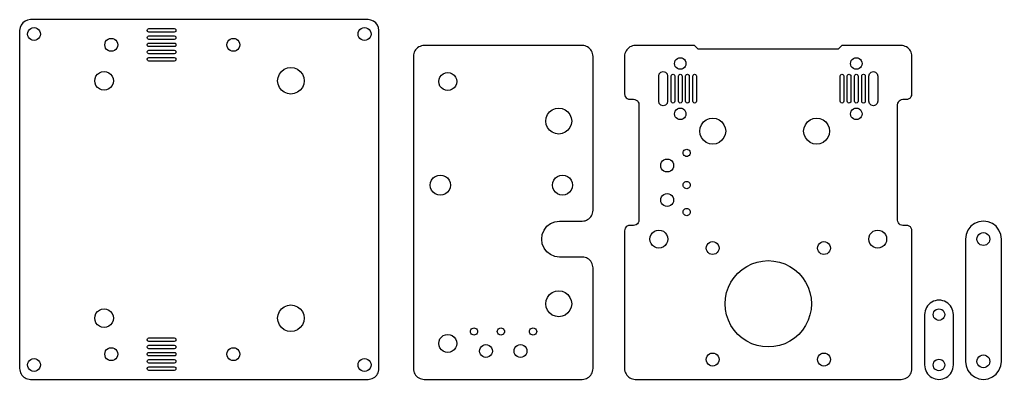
# Model space of a CAD drawing. Header units: metres. Extents: x 0 to 519, y 0 to 111.
# Drawn here: x 245.6 to 518.9, y 0 to 100 of the extents above; entities that cross this region are included whole.
import ezdxf

# ---------------------------------------------------------------- set-up
doc = ezdxf.new("R2010")
doc.units = ezdxf.units.M

msp = doc.modelspace()

# ---------------------------------------------------------------- linework, layer by layer
at = {"layer": 'Layer0'}
for points in [[(248.63, 0, 0), (342.63, 0, 0), (343.02, 0.03, 0), (343.4, 0.1, 0), (343.78, 0.23, 0), (344.13, 0.4, 0), (344.45, 0.62, 0), (344.75, 0.88, 0), (345.01, 1.17, 0), (345.23, 1.5, 0), (345.4, 1.85, 0), (345.53, 2.22, 0), (345.6, 2.61, 0), (345.63, 3, 0), (345.63, 97, 0), (345.53, 97.78, 0), (345.23, 98.5, 0), (344.75, 99.12, 0), (344.13, 99.6, 0), (343.4, 99.9, 0), (342.63, 100, 0), (248.63, 100, 0), (247.85, 99.9, 0), (247.13, 99.6, 0), (246.51, 99.12, 0), (246.03, 98.5, 0), (245.73, 97.78, 0), (245.63, 97, 0), (245.63, 3, 0), (245.65, 2.61, 0), (245.73, 2.22, 0), (245.86, 1.85, 0), (246.03, 1.5, 0), (246.25, 1.17, 0), (246.51, 0.88, 0), (246.8, 0.62, 0), (247.13, 0.4, 0), (247.48, 0.23, 0), (247.85, 0.1, 0), (248.24, 0.03, 0), (248.63, 0, 0)], [(248.07, 96.9, 0), (248.35, 97.27, 0), (248.73, 97.56, 0), (249.16, 97.74, 0), (249.63, 97.8, 0), (250.09, 97.74, 0), (250.53, 97.56, 0), (250.9, 97.27, 0), (251.19, 96.9, 0), (251.37, 96.47, 0), (251.43, 96, 0), (251.37, 95.53, 0), (251.19, 95.1, 0), (250.9, 94.73, 0), (250.53, 94.44, 0), (250.09, 94.26, 0), (249.63, 94.2, 0), (249.16, 94.26, 0), (248.73, 94.44, 0), (248.35, 94.73, 0), (248.07, 95.1, 0), (247.89, 95.53, 0), (247.83, 96, 0), (247.89, 96.47, 0), (248.07, 96.9, 0)], [(289.06, 97.25, 0), (289.13, 97, 0), (289.06, 96.75, 0), (288.88, 96.57, 0), (288.63, 96.5, 0), (281.63, 96.5, 0), (281.38, 96.57, 0), (281.19, 96.75, 0), (281.13, 97, 0), (281.19, 97.25, 0), (281.38, 97.43, 0), (281.63, 97.5, 0), (288.63, 97.5, 0), (288.88, 97.43, 0), (289.06, 97.25, 0)], [(340.35, 94.73, 0), (340.07, 95.1, 0), (339.89, 95.53, 0), (339.83, 96, 0), (339.89, 96.47, 0), (340.07, 96.9, 0), (340.35, 97.27, 0), (340.73, 97.56, 0), (341.16, 97.74, 0), (341.63, 97.8, 0), (342.09, 97.74, 0), (342.53, 97.56, 0), (342.9, 97.27, 0), (343.19, 96.9, 0), (343.37, 96.47, 0), (343.43, 96, 0), (343.37, 95.53, 0), (343.19, 95.1, 0), (342.9, 94.73, 0), (342.53, 94.44, 0), (342.09, 94.26, 0), (341.63, 94.2, 0), (341.16, 94.26, 0), (340.73, 94.44, 0), (340.35, 94.73, 0)], [(270.23, 91.44, 0), (269.85, 91.73, 0), (269.57, 92.1, 0), (269.39, 92.53, 0), (269.33, 93, 0), (269.39, 93.47, 0), (269.57, 93.9, 0), (269.85, 94.27, 0), (270.23, 94.56, 0), (270.66, 94.74, 0), (271.13, 94.8, 0), (271.59, 94.74, 0), (272.03, 94.56, 0), (272.4, 94.27, 0), (272.68, 93.9, 0), (272.86, 93.47, 0), (272.93, 93, 0), (272.86, 92.53, 0), (272.68, 92.1, 0), (272.4, 91.73, 0), (272.03, 91.44, 0), (271.59, 91.26, 0), (271.13, 91.2, 0), (270.66, 91.26, 0), (270.23, 91.44, 0)], [(289.06, 95.25, 0), (289.13, 95, 0), (289.06, 94.75, 0), (288.88, 94.57, 0), (288.63, 94.5, 0), (281.63, 94.5, 0), (281.38, 94.57, 0), (281.19, 94.75, 0), (281.13, 95, 0), (281.19, 95.25, 0), (281.38, 95.43, 0), (281.63, 95.5, 0), (288.63, 95.5, 0), (288.88, 95.43, 0), (289.06, 95.25, 0)], [(289.06, 93.25, 0), (289.13, 93, 0), (289.06, 92.75, 0), (288.88, 92.57, 0), (288.63, 92.5, 0), (281.63, 92.5, 0), (281.38, 92.57, 0), (281.19, 92.75, 0), (281.13, 93, 0), (281.19, 93.25, 0), (281.38, 93.43, 0), (281.63, 93.5, 0), (288.63, 93.5, 0), (288.88, 93.43, 0), (289.06, 93.25, 0)], [(304.23, 94.56, 0), (304.66, 94.74, 0), (305.13, 94.8, 0), (305.59, 94.74, 0), (306.03, 94.56, 0), (306.4, 94.27, 0), (306.68, 93.9, 0), (306.86, 93.47, 0), (306.93, 93, 0), (306.86, 92.53, 0), (306.68, 92.1, 0), (306.4, 91.73, 0), (306.03, 91.44, 0), (305.59, 91.26, 0), (305.13, 91.2, 0), (304.66, 91.26, 0), (304.23, 91.44, 0), (303.85, 91.73, 0), (303.57, 92.1, 0), (303.39, 92.53, 0), (303.33, 93, 0), (303.39, 93.47, 0), (303.57, 93.9, 0), (303.85, 94.27, 0), (304.23, 94.56, 0)], [(289.06, 91.25, 0), (289.13, 91, 0), (289.06, 90.75, 0), (288.88, 90.57, 0), (288.63, 90.5, 0), (281.63, 90.5, 0), (281.38, 90.57, 0), (281.19, 90.75, 0), (281.13, 91, 0), (281.19, 91.25, 0), (281.38, 91.43, 0), (281.63, 91.5, 0), (288.63, 91.5, 0), (288.88, 91.43, 0), (289.06, 91.25, 0)], [(405.23, 47, 0), (405.23, 89.8, 0), (405.2, 90.19, 0), (405.12, 90.58, 0), (405, 90.95, 0), (404.82, 91.3, 0), (404.61, 91.63, 0), (404.35, 91.92, 0), (404.05, 92.18, 0), (403.73, 92.4, 0), (403.37, 92.57, 0), (403, 92.7, 0), (402.62, 92.77, 0), (402.23, 92.8, 0), (358.23, 92.8, 0), (357.83, 92.77, 0), (357.45, 92.7, 0), (357.08, 92.57, 0), (356.73, 92.4, 0), (356.4, 92.18, 0), (356.1, 91.92, 0), (355.85, 91.63, 0), (355.63, 91.3, 0), (355.45, 90.95, 0), (355.33, 90.58, 0), (355.25, 90.19, 0), (355.23, 89.8, 0), (355.23, 3, 0), (355.25, 2.61, 0), (355.33, 2.22, 0), (355.45, 1.85, 0), (355.63, 1.5, 0), (355.85, 1.17, 0), (356.1, 0.88, 0), (356.4, 0.62, 0), (356.73, 0.4, 0), (357.08, 0.23, 0), (357.45, 0.1, 0), (357.83, 0.03, 0), (358.23, 0, 0), (402.23, 0, 0), (402.62, 0.03, 0), (403, 0.1, 0), (403.37, 0.23, 0), (403.73, 0.4, 0), (404.05, 0.62, 0), (404.35, 0.88, 0), (404.61, 1.17, 0), (404.82, 1.5, 0), (405, 1.85, 0), (405.12, 2.22, 0), (405.2, 2.61, 0), (405.23, 3, 0), (405.23, 31, 0), (405.2, 31.39, 0), (405.12, 31.78, 0), (405, 32.15, 0), (404.82, 32.5, 0), (404.61, 32.83, 0), (404.35, 33.12, 0), (404.05, 33.38, 0), (403.73, 33.6, 0), (403.37, 33.77, 0), (403, 33.9, 0), (402.62, 33.97, 0), (402.23, 34, 0), (395.93, 34, 0), (394.63, 34.17, 0), (393.43, 34.67, 0), (392.39, 35.46, 0), (391.6, 36.5, 0), (391.1, 37.71, 0), (390.93, 39, 0), (391.1, 40.29, 0), (391.6, 41.5, 0), (392.39, 42.54, 0), (393.43, 43.33, 0), (394.63, 43.83, 0), (395.93, 44, 0), (402.23, 44, 0), (402.62, 44.03, 0), (403, 44.1, 0), (403.37, 44.23, 0), (403.73, 44.4, 0), (404.05, 44.62, 0), (404.35, 44.88, 0), (404.61, 45.17, 0), (404.82, 45.5, 0), (405, 45.85, 0), (405.12, 46.22, 0), (405.2, 46.61, 0), (405.23, 47, 0)], [(491, 92.8, 0), (474.5, 92.8, 0), (473.5, 91.8, 0), (434.5, 91.8, 0), (433.5, 92.8, 0), (417, 92.8, 0), (416.61, 92.77, 0), (416.23, 92.7, 0), (415.86, 92.57, 0), (415.5, 92.4, 0), (415.18, 92.18, 0), (414.88, 91.92, 0), (414.62, 91.63, 0), (414.41, 91.3, 0), (414.23, 90.95, 0), (414.11, 90.58, 0), (414.03, 90.19, 0), (414, 89.8, 0), (414, 79.35, 0), (414.06, 78.96, 0), (414.21, 78.6, 0), (414.44, 78.29, 0), (414.75, 78.05, 0), (415.12, 77.9, 0), (415.5, 77.85, 0), (416.5, 77.85, 0), (416.89, 77.8, 0), (417.25, 77.65, 0), (417.57, 77.41, 0), (417.8, 77.1, 0), (417.95, 76.74, 0), (418, 76.35, 0), (418, 44.3, 0), (417.95, 43.91, 0), (417.8, 43.55, 0), (417.57, 43.24, 0), (417.25, 43, 0), (416.89, 42.85, 0), (416.5, 42.8, 0), (415.5, 42.8, 0), (415.12, 42.75, 0), (414.75, 42.6, 0), (414.44, 42.36, 0), (414.21, 42.05, 0), (414.06, 41.69, 0), (414, 41.3, 0), (414, 3, 0), (414.03, 2.61, 0), (414.11, 2.22, 0), (414.23, 1.85, 0), (414.41, 1.5, 0), (414.62, 1.17, 0), (414.88, 0.88, 0), (415.18, 0.62, 0), (415.5, 0.4, 0), (415.86, 0.23, 0), (416.23, 0.1, 0), (416.61, 0.03, 0), (417, 0, 0), (491, 0, 0), (491.4, 0.03, 0), (491.78, 0.1, 0), (492.15, 0.23, 0), (492.5, 0.4, 0), (492.83, 0.62, 0), (493.13, 0.88, 0), (493.38, 1.17, 0), (493.6, 1.5, 0), (493.78, 1.85, 0), (493.9, 2.22, 0), (493.98, 2.61, 0), (494, 3, 0), (494, 41.3, 0), (493.95, 41.69, 0), (493.8, 42.05, 0), (493.57, 42.36, 0), (493.25, 42.6, 0), (492.89, 42.75, 0), (492.5, 42.8, 0), (491.5, 42.8, 0), (491.12, 42.85, 0), (490.75, 43, 0), (490.44, 43.24, 0), (490.21, 43.55, 0), (490.06, 43.91, 0), (490, 44.3, 0), (490, 76.35, 0), (490.06, 76.74, 0), (490.21, 77.1, 0), (490.44, 77.41, 0), (490.75, 77.65, 0), (491.12, 77.8, 0), (491.5, 77.85, 0), (492.5, 77.85, 0), (492.89, 77.9, 0), (493.25, 78.05, 0), (493.57, 78.29, 0), (493.8, 78.6, 0), (493.95, 78.96, 0), (494, 79.35, 0), (494, 89.8, 0), (493.98, 90.19, 0), (493.9, 90.58, 0), (493.78, 90.95, 0), (493.6, 91.3, 0), (493.38, 91.63, 0), (493.13, 91.92, 0), (492.83, 92.18, 0), (492.5, 92.4, 0), (492.15, 92.57, 0), (491.78, 92.7, 0), (491.4, 92.77, 0), (491, 92.8, 0)], [(289.06, 89.25, 0), (289.13, 89, 0), (289.06, 88.75, 0), (288.88, 88.57, 0), (288.63, 88.5, 0), (281.63, 88.5, 0), (281.38, 88.57, 0), (281.19, 88.75, 0), (281.13, 89, 0), (281.19, 89.25, 0), (281.38, 89.43, 0), (281.63, 89.5, 0), (288.63, 89.5, 0), (288.88, 89.43, 0), (289.06, 89.25, 0)], [(429.09, 89.35, 0), (429.5, 89.4, 0), (429.92, 89.35, 0), (430.3, 89.19, 0), (430.64, 88.93, 0), (430.89, 88.6, 0), (431.05, 88.21, 0), (431.1, 87.8, 0), (431.05, 87.39, 0), (430.89, 87, 0), (430.64, 86.67, 0), (430.3, 86.41, 0), (429.92, 86.25, 0), (429.5, 86.2, 0), (429.09, 86.25, 0), (428.7, 86.41, 0), (428.37, 86.67, 0), (428.12, 87, 0), (427.96, 87.39, 0), (427.9, 87.8, 0), (427.96, 88.21, 0), (428.12, 88.6, 0), (428.37, 88.93, 0), (428.7, 89.19, 0), (429.09, 89.35, 0)], [(479.89, 88.6, 0), (480.05, 88.21, 0), (480.1, 87.8, 0), (480.05, 87.39, 0), (479.89, 87, 0), (479.64, 86.67, 0), (479.3, 86.41, 0), (478.92, 86.25, 0), (478.5, 86.2, 0), (478.09, 86.25, 0), (477.7, 86.41, 0), (477.37, 86.67, 0), (477.12, 87, 0), (476.96, 87.39, 0), (476.9, 87.8, 0), (476.96, 88.21, 0), (477.12, 88.6, 0), (477.37, 88.93, 0), (477.7, 89.19, 0), (478.09, 89.35, 0), (478.5, 89.4, 0), (478.92, 89.35, 0), (479.3, 89.19, 0), (479.64, 88.93, 0), (479.89, 88.6, 0)], [(266.61, 82.33, 0), (266.53, 83, 0), (266.61, 83.67, 0), (266.87, 84.3, 0), (267.29, 84.84, 0), (267.83, 85.25, 0), (268.45, 85.51, 0), (269.13, 85.6, 0), (269.8, 85.51, 0), (270.43, 85.25, 0), (270.96, 84.84, 0), (271.38, 84.3, 0), (271.64, 83.67, 0), (271.73, 83, 0), (271.64, 82.33, 0), (271.38, 81.7, 0), (270.96, 81.16, 0), (270.43, 80.75, 0), (269.8, 80.49, 0), (269.13, 80.4, 0), (268.45, 80.49, 0), (267.83, 80.75, 0), (267.29, 81.16, 0), (266.87, 81.7, 0), (266.61, 82.33, 0)], [(322.98, 79.8, 0), (322.08, 79.43, 0), (321.13, 79.3, 0), (320.17, 79.43, 0), (319.28, 79.8, 0), (318.51, 80.38, 0), (317.92, 81.15, 0), (317.55, 82.04, 0), (317.43, 83, 0), (317.55, 83.96, 0), (317.92, 84.85, 0), (318.51, 85.62, 0), (319.28, 86.2, 0), (320.17, 86.57, 0), (321.13, 86.7, 0), (322.08, 86.57, 0), (322.98, 86.2, 0), (323.74, 85.62, 0), (324.33, 84.85, 0), (324.7, 83.96, 0), (324.83, 83, 0), (324.7, 82.04, 0), (324.33, 81.15, 0), (323.74, 80.38, 0), (322.98, 79.8, 0)], [(364.78, 80.3, 0), (364.13, 80.39, 0), (363.53, 80.63, 0), (363.01, 81.03, 0), (362.61, 81.55, 0), (362.36, 82.15, 0), (362.28, 82.8, 0), (362.36, 83.45, 0), (362.61, 84.05, 0), (363.01, 84.57, 0), (363.53, 84.97, 0), (364.13, 85.21, 0), (364.78, 85.3, 0), (365.42, 85.21, 0), (366.03, 84.97, 0), (366.54, 84.57, 0), (366.94, 84.05, 0), (367.19, 83.45, 0), (367.28, 82.8, 0), (367.19, 82.15, 0), (366.94, 81.55, 0), (366.54, 81.03, 0), (366.03, 80.63, 0), (365.42, 80.39, 0), (364.78, 80.3, 0)], [(424.13, 85.38, 0), (424.75, 85.55, 0), (425.38, 85.38, 0), (425.84, 84.92, 0), (426, 84.3, 0), (426, 77.3, 0), (425.84, 76.67, 0), (425.38, 76.22, 0), (424.75, 76.05, 0), (424.13, 76.22, 0), (423.67, 76.67, 0), (423.5, 77.3, 0), (423.5, 84.3, 0), (423.67, 84.92, 0), (424.13, 85.38, 0)], [(427.07, 77.05, 0), (427, 77.3, 0), (427, 84.3, 0), (427.07, 84.55, 0), (427.25, 84.73, 0), (427.5, 84.8, 0), (427.75, 84.73, 0), (427.94, 84.55, 0), (428, 84.3, 0), (428, 77.3, 0), (427.94, 77.05, 0), (427.75, 76.87, 0), (427.5, 76.8, 0), (427.25, 76.87, 0), (427.07, 77.05, 0)], [(429.5, 84.8, 0), (429.75, 84.73, 0), (429.94, 84.55, 0), (430, 84.3, 0), (430, 77.3, 0), (429.94, 77.05, 0), (429.75, 76.87, 0), (429.5, 76.8, 0), (429.25, 76.87, 0), (429.07, 77.05, 0), (429, 77.3, 0), (429, 84.3, 0), (429.07, 84.55, 0), (429.25, 84.73, 0), (429.5, 84.8, 0)], [(431, 84.3, 0), (431.07, 84.55, 0), (431.25, 84.73, 0), (431.5, 84.8, 0), (431.75, 84.73, 0), (431.94, 84.55, 0), (432, 84.3, 0), (432, 77.3, 0), (431.94, 77.05, 0), (431.75, 76.87, 0), (431.5, 76.8, 0), (431.25, 76.87, 0), (431.07, 77.05, 0), (431, 77.3, 0), (431, 84.3, 0)], [(433.75, 84.73, 0), (433.94, 84.55, 0), (434, 84.3, 0), (434, 77.3, 0), (433.94, 77.05, 0), (433.75, 76.87, 0), (433.5, 76.8, 0), (433.25, 76.87, 0), (433.07, 77.05, 0), (433, 77.3, 0), (433, 84.3, 0), (433.07, 84.55, 0), (433.25, 84.73, 0), (433.5, 84.8, 0), (433.75, 84.73, 0)], [(474, 84.3, 0), (474.07, 84.55, 0), (474.25, 84.73, 0), (474.5, 84.8, 0), (474.75, 84.73, 0), (474.94, 84.55, 0), (475, 84.3, 0), (475, 77.3, 0), (474.94, 77.05, 0), (474.75, 76.87, 0), (474.5, 76.8, 0), (474.25, 76.87, 0), (474.07, 77.05, 0), (474, 77.3, 0), (474, 84.3, 0)], [(476.75, 84.73, 0), (476.94, 84.55, 0), (477, 84.3, 0), (477, 77.3, 0), (476.94, 77.05, 0), (476.75, 76.87, 0), (476.5, 76.8, 0), (476.25, 76.87, 0), (476.07, 77.05, 0), (476, 77.3, 0), (476, 84.3, 0), (476.07, 84.55, 0), (476.25, 84.73, 0), (476.5, 84.8, 0), (476.75, 84.73, 0)], [(478, 77.3, 0), (478, 84.3, 0), (478.07, 84.55, 0), (478.25, 84.73, 0), (478.5, 84.8, 0), (478.75, 84.73, 0), (478.94, 84.55, 0), (479, 84.3, 0), (479, 77.3, 0), (478.94, 77.05, 0), (478.75, 76.87, 0), (478.5, 76.8, 0), (478.25, 76.87, 0), (478.07, 77.05, 0), (478, 77.3, 0)], [(480.75, 76.87, 0), (480.5, 76.8, 0), (480.25, 76.87, 0), (480.07, 77.05, 0), (480, 77.3, 0), (480, 84.3, 0), (480.07, 84.55, 0), (480.25, 84.73, 0), (480.5, 84.8, 0), (480.75, 84.73, 0), (480.94, 84.55, 0), (481, 84.3, 0), (481, 77.3, 0), (480.94, 77.05, 0), (480.75, 76.87, 0)], [(482.63, 85.38, 0), (483.25, 85.55, 0), (483.88, 85.38, 0), (484.34, 84.92, 0), (484.5, 84.3, 0), (484.5, 77.3, 0), (484.34, 76.67, 0), (483.88, 76.22, 0), (483.25, 76.05, 0), (482.63, 76.22, 0), (482.17, 76.67, 0), (482, 77.3, 0), (482, 84.3, 0), (482.17, 84.92, 0), (482.63, 85.38, 0)], [(393.13, 69.25, 0), (392.56, 70, 0), (392.2, 70.87, 0), (392.08, 71.8, 0), (392.2, 72.73, 0), (392.56, 73.6, 0), (393.13, 74.35, 0), (393.88, 74.92, 0), (394.74, 75.28, 0), (395.68, 75.4, 0), (396.61, 75.28, 0), (397.48, 74.92, 0), (398.22, 74.35, 0), (398.79, 73.6, 0), (399.15, 72.73, 0), (399.28, 71.8, 0), (399.15, 70.87, 0), (398.79, 70, 0), (398.22, 69.25, 0), (397.48, 68.68, 0), (396.61, 68.32, 0), (395.68, 68.2, 0), (394.74, 68.32, 0), (393.88, 68.68, 0), (393.13, 69.25, 0)], [(428.37, 74.93, 0), (428.7, 75.19, 0), (429.09, 75.35, 0), (429.5, 75.4, 0), (429.92, 75.35, 0), (430.3, 75.19, 0), (430.64, 74.93, 0), (430.89, 74.6, 0), (431.05, 74.21, 0), (431.1, 73.8, 0), (431.05, 73.39, 0), (430.89, 73, 0), (430.64, 72.67, 0), (430.3, 72.41, 0), (429.92, 72.25, 0), (429.5, 72.2, 0), (429.09, 72.25, 0), (428.7, 72.41, 0), (428.37, 72.67, 0), (428.12, 73, 0), (427.96, 73.39, 0), (427.9, 73.8, 0), (427.96, 74.21, 0), (428.12, 74.6, 0), (428.37, 74.93, 0)], [(478.09, 75.35, 0), (478.5, 75.4, 0), (478.92, 75.35, 0), (479.3, 75.19, 0), (479.64, 74.93, 0), (479.89, 74.6, 0), (480.05, 74.21, 0), (480.1, 73.8, 0), (480.05, 73.39, 0), (479.89, 73, 0), (479.64, 72.67, 0), (479.3, 72.41, 0), (478.92, 72.25, 0), (478.5, 72.2, 0), (478.09, 72.25, 0), (477.7, 72.41, 0), (477.37, 72.67, 0), (477.12, 73, 0), (476.96, 73.39, 0), (476.9, 73.8, 0), (476.96, 74.21, 0), (477.12, 74.6, 0), (477.37, 74.93, 0), (477.7, 75.19, 0), (478.09, 75.35, 0)], [(442.03, 69.93, 0), (442.15, 69, 0), (442.03, 68.07, 0), (441.67, 67.2, 0), (441.1, 66.45, 0), (440.35, 65.88, 0), (439.49, 65.52, 0), (438.55, 65.4, 0), (437.62, 65.52, 0), (436.75, 65.88, 0), (436.01, 66.45, 0), (435.44, 67.2, 0), (435.08, 68.07, 0), (434.95, 69, 0), (435.08, 69.93, 0), (435.44, 70.8, 0), (436.01, 71.55, 0), (436.75, 72.12, 0), (437.62, 72.48, 0), (438.55, 72.6, 0), (439.49, 72.48, 0), (440.35, 72.12, 0), (441.1, 71.55, 0), (441.67, 70.8, 0), (442.03, 69.93, 0)], [(464.34, 67.2, 0), (463.98, 68.07, 0), (463.85, 69, 0), (463.98, 69.93, 0), (464.34, 70.8, 0), (464.91, 71.55, 0), (465.65, 72.12, 0), (466.52, 72.48, 0), (467.45, 72.6, 0), (468.39, 72.48, 0), (469.25, 72.12, 0), (470, 71.55, 0), (470.57, 70.8, 0), (470.93, 69.93, 0), (471.05, 69, 0), (470.93, 68.07, 0), (470.57, 67.2, 0), (470, 66.45, 0), (469.25, 65.88, 0), (468.39, 65.52, 0), (467.45, 65.4, 0), (466.52, 65.52, 0), (465.65, 65.88, 0), (464.91, 66.45, 0), (464.34, 67.2, 0)], [(430.44, 63.47, 0), (430.6, 63.68, 0), (430.8, 63.83, 0), (431.05, 63.93, 0), (431.3, 63.97, 0), (431.56, 63.93, 0), (431.8, 63.83, 0), (432.01, 63.68, 0), (432.17, 63.47, 0), (432.27, 63.23, 0), (432.3, 62.97, 0), (432.27, 62.71, 0), (432.17, 62.47, 0), (432.01, 62.26, 0), (431.8, 62.1, 0), (431.56, 62, 0), (431.3, 61.97, 0), (431.05, 62, 0), (430.8, 62.1, 0), (430.6, 62.26, 0), (430.44, 62.47, 0), (430.34, 62.71, 0), (430.3, 62.97, 0), (430.34, 63.23, 0), (430.44, 63.47, 0)], [(427.43, 58.55, 0), (427.14, 58.18, 0), (426.77, 57.89, 0), (426.34, 57.71, 0), (425.87, 57.65, 0), (425.4, 57.71, 0), (424.97, 57.89, 0), (424.6, 58.18, 0), (424.31, 58.55, 0), (424.13, 58.98, 0), (424.07, 59.45, 0), (424.13, 59.92, 0), (424.31, 60.35, 0), (424.6, 60.72, 0), (424.97, 61.01, 0), (425.4, 61.19, 0), (425.87, 61.25, 0), (426.34, 61.19, 0), (426.77, 61.01, 0), (427.14, 60.72, 0), (427.43, 60.35, 0), (427.61, 59.92, 0), (427.67, 59.45, 0), (427.61, 58.98, 0), (427.43, 58.55, 0)], [(362, 51.3, 0), (361.33, 51.58, 0), (360.75, 52.02, 0), (360.3, 52.6, 0), (360.02, 53.28, 0), (359.93, 54, 0), (360.02, 54.72, 0), (360.3, 55.4, 0), (360.75, 55.98, 0), (361.33, 56.42, 0), (362, 56.7, 0), (362.73, 56.8, 0), (363.45, 56.7, 0), (364.13, 56.42, 0), (364.71, 55.98, 0), (365.15, 55.4, 0), (365.43, 54.72, 0), (365.53, 54, 0), (365.43, 53.28, 0), (365.15, 52.6, 0), (364.71, 52.02, 0), (364.13, 51.58, 0), (363.45, 51.3, 0), (362.73, 51.2, 0), (362, 51.3, 0)], [(399.15, 55.4, 0), (399.43, 54.72, 0), (399.53, 54, 0), (399.43, 53.28, 0), (399.15, 52.6, 0), (398.71, 52.02, 0), (398.13, 51.58, 0), (397.45, 51.3, 0), (396.73, 51.2, 0), (396, 51.3, 0), (395.33, 51.58, 0), (394.75, 52.02, 0), (394.3, 52.6, 0), (394.02, 53.28, 0), (393.93, 54, 0), (394.02, 54.72, 0), (394.3, 55.4, 0), (394.75, 55.98, 0), (395.33, 56.42, 0), (396, 56.7, 0), (396.73, 56.8, 0), (397.45, 56.7, 0), (398.13, 56.42, 0), (398.71, 55.98, 0), (399.15, 55.4, 0)], [(430.8, 53.13, 0), (430.6, 53.29, 0), (430.44, 53.5, 0), (430.34, 53.74, 0), (430.3, 54, 0), (430.34, 54.26, 0), (430.44, 54.5, 0), (430.6, 54.71, 0), (430.8, 54.87, 0), (431.05, 54.97, 0), (431.3, 55, 0), (431.56, 54.97, 0), (431.8, 54.87, 0), (432.01, 54.71, 0), (432.17, 54.5, 0), (432.27, 54.26, 0), (432.3, 54, 0), (432.27, 53.74, 0), (432.17, 53.5, 0), (432.01, 53.29, 0), (431.8, 53.13, 0), (431.56, 53.03, 0), (431.3, 53, 0), (431.05, 53.03, 0), (430.8, 53.13, 0)], [(424.97, 48.29, 0), (424.6, 48.58, 0), (424.31, 48.95, 0), (424.13, 49.38, 0), (424.07, 49.85, 0), (424.13, 50.32, 0), (424.31, 50.75, 0), (424.6, 51.12, 0), (424.97, 51.41, 0), (425.4, 51.59, 0), (425.87, 51.65, 0), (426.34, 51.59, 0), (426.77, 51.41, 0), (427.14, 51.12, 0), (427.43, 50.75, 0), (427.61, 50.32, 0), (427.67, 49.85, 0), (427.61, 49.38, 0), (427.43, 48.95, 0), (427.14, 48.58, 0), (426.77, 48.29, 0), (426.34, 48.11, 0), (425.87, 48.05, 0), (425.4, 48.11, 0), (424.97, 48.29, 0)], [(431.8, 47.37, 0), (432.01, 47.21, 0), (432.17, 47, 0), (432.27, 46.76, 0), (432.3, 46.5, 0), (432.27, 46.24, 0), (432.17, 46, 0), (432.01, 45.79, 0), (431.8, 45.63, 0), (431.56, 45.53, 0), (431.3, 45.5, 0), (431.05, 45.53, 0), (430.8, 45.63, 0), (430.6, 45.79, 0), (430.44, 46, 0), (430.34, 46.24, 0), (430.3, 46.5, 0), (430.34, 46.76, 0), (430.44, 47, 0), (430.6, 47.21, 0), (430.8, 47.37, 0), (431.05, 47.47, 0), (431.3, 47.5, 0), (431.56, 47.47, 0), (431.8, 47.37, 0)], [(518.88, 39, 0), (518.71, 40.29, 0), (518.21, 41.5, 0), (517.42, 42.54, 0), (516.38, 43.33, 0), (515.18, 43.83, 0), (513.88, 44, 0), (512.59, 43.83, 0), (511.38, 43.33, 0), (510.35, 42.54, 0), (509.55, 41.5, 0), (509.05, 40.29, 0), (508.88, 39, 0), (508.88, 5, 0), (509.05, 3.71, 0), (509.55, 2.5, 0), (510.35, 1.46, 0), (511.38, 0.67, 0), (512.59, 0.17, 0), (513.88, 0, 0), (515.18, 0.17, 0), (516.38, 0.67, 0), (517.42, 1.46, 0), (518.21, 2.5, 0), (518.71, 3.71, 0), (518.88, 5, 0), (518.88, 39, 0)], [(425.97, 38.35, 0), (425.72, 37.75, 0), (425.32, 37.23, 0), (424.8, 36.83, 0), (424.2, 36.59, 0), (423.55, 36.5, 0), (422.91, 36.59, 0), (422.3, 36.83, 0), (421.79, 37.23, 0), (421.39, 37.75, 0), (421.14, 38.35, 0), (421.05, 39, 0), (421.14, 39.65, 0), (421.39, 40.25, 0), (421.79, 40.77, 0), (422.3, 41.17, 0), (422.91, 41.41, 0), (423.55, 41.5, 0), (424.2, 41.41, 0), (424.8, 41.17, 0), (425.32, 40.77, 0), (425.72, 40.25, 0), (425.97, 39.65, 0), (426.05, 39, 0), (425.97, 38.35, 0)], [(483.81, 36.59, 0), (483.2, 36.83, 0), (482.69, 37.23, 0), (482.29, 37.75, 0), (482.04, 38.35, 0), (481.95, 39, 0), (482.04, 39.65, 0), (482.29, 40.25, 0), (482.69, 40.77, 0), (483.2, 41.17, 0), (483.81, 41.41, 0), (484.45, 41.5, 0), (485.1, 41.41, 0), (485.7, 41.17, 0), (486.22, 40.77, 0), (486.62, 40.25, 0), (486.87, 39.65, 0), (486.95, 39, 0), (486.87, 38.35, 0), (486.62, 37.75, 0), (486.22, 37.23, 0), (485.7, 36.83, 0), (485.1, 36.59, 0), (484.45, 36.5, 0), (483.81, 36.59, 0)], [(436.95, 37.4, 0), (437.23, 37.77, 0), (437.6, 38.06, 0), (438.04, 38.24, 0), (438.5, 38.3, 0), (438.97, 38.24, 0), (439.4, 38.06, 0), (439.78, 37.77, 0), (440.06, 37.4, 0), (440.24, 36.97, 0), (440.3, 36.5, 0), (440.24, 36.03, 0), (440.06, 35.6, 0), (439.78, 35.23, 0), (439.4, 34.94, 0), (438.97, 34.76, 0), (438.5, 34.7, 0), (438.04, 34.76, 0), (437.6, 34.94, 0), (437.23, 35.23, 0), (436.95, 35.6, 0), (436.77, 36.03, 0), (436.7, 36.5, 0), (436.77, 36.97, 0), (436.95, 37.4, 0)], [(470.4, 34.94, 0), (469.97, 34.76, 0), (469.5, 34.7, 0), (469.04, 34.76, 0), (468.6, 34.94, 0), (468.23, 35.23, 0), (467.95, 35.6, 0), (467.77, 36.03, 0), (467.7, 36.5, 0), (467.77, 36.97, 0), (467.95, 37.4, 0), (468.23, 37.77, 0), (468.6, 38.06, 0), (469.04, 38.24, 0), (469.5, 38.3, 0), (469.97, 38.24, 0), (470.4, 38.06, 0), (470.78, 37.77, 0), (471.06, 37.4, 0), (471.24, 36.97, 0), (471.3, 36.5, 0), (471.24, 36.03, 0), (471.06, 35.6, 0), (470.78, 35.23, 0), (470.4, 34.94, 0)], [(512.98, 40.56, 0), (513.42, 40.74, 0), (513.88, 40.8, 0), (514.35, 40.74, 0), (514.78, 40.56, 0), (515.15, 40.27, 0), (515.44, 39.9, 0), (515.62, 39.47, 0), (515.68, 39, 0), (515.62, 38.53, 0), (515.44, 38.1, 0), (515.15, 37.73, 0), (514.78, 37.44, 0), (514.35, 37.26, 0), (513.88, 37.2, 0), (513.42, 37.26, 0), (512.98, 37.44, 0), (512.61, 37.73, 0), (512.32, 38.1, 0), (512.14, 38.53, 0), (512.08, 39, 0), (512.14, 39.47, 0), (512.32, 39.9, 0), (512.61, 40.27, 0), (512.98, 40.56, 0)], [(462.49, 29.49, 0), (463.52, 28.31, 0), (464.4, 27, 0), (465.09, 25.59, 0), (465.6, 24.11, 0), (465.9, 22.57, 0), (466, 21, 0), (465.9, 19.43, 0), (465.6, 17.89, 0), (465.09, 16.41, 0), (464.4, 15, 0), (463.52, 13.69, 0), (462.49, 12.51, 0), (461.31, 11.48, 0), (460, 10.61, 0), (458.6, 9.91, 0), (457.11, 9.41, 0), (455.57, 9.1, 0), (454, 9, 0), (452.44, 9.1, 0), (450.9, 9.41, 0), (449.41, 9.91, 0), (448, 10.61, 0), (446.7, 11.48, 0), (445.52, 12.51, 0), (444.48, 13.69, 0), (443.61, 15, 0), (442.92, 16.41, 0), (442.41, 17.89, 0), (442.11, 19.43, 0), (442, 21, 0), (442.11, 22.57, 0), (442.41, 24.11, 0), (442.92, 25.59, 0), (443.61, 27, 0), (444.48, 28.31, 0), (445.52, 29.49, 0), (446.7, 30.52, 0), (448, 31.39, 0), (449.41, 32.09, 0), (450.9, 32.59, 0), (452.44, 32.9, 0), (454, 33, 0), (455.57, 32.9, 0), (457.11, 32.59, 0), (458.6, 32.09, 0), (460, 31.39, 0), (461.31, 30.52, 0), (462.49, 29.49, 0)], [(395.68, 24.6, 0), (396.61, 24.48, 0), (397.48, 24.12, 0), (398.22, 23.55, 0), (398.79, 22.8, 0), (399.15, 21.93, 0), (399.28, 21, 0), (399.15, 20.07, 0), (398.79, 19.2, 0), (398.22, 18.45, 0), (397.48, 17.88, 0), (396.61, 17.52, 0), (395.68, 17.4, 0), (394.74, 17.52, 0), (393.88, 17.88, 0), (393.13, 18.45, 0), (392.56, 19.2, 0), (392.2, 20.07, 0), (392.08, 21, 0), (392.2, 21.93, 0), (392.56, 22.8, 0), (393.13, 23.55, 0), (393.88, 24.12, 0), (394.74, 24.48, 0), (395.68, 24.6, 0)], [(505.52, 4, 0), (505.52, 18, 0), (505.48, 18.52, 0), (505.38, 19.04, 0), (505.21, 19.53, 0), (504.98, 20, 0), (504.69, 20.44, 0), (504.34, 20.83, 0), (503.95, 21.17, 0), (503.52, 21.46, 0), (503.05, 21.7, 0), (502.55, 21.86, 0), (502.04, 21.97, 0), (501.52, 22, 0), (500.99, 21.97, 0), (500.48, 21.86, 0), (499.99, 21.7, 0), (499.52, 21.46, 0), (499.08, 21.17, 0), (498.69, 20.83, 0), (498.34, 20.44, 0), (498.05, 20, 0), (497.82, 19.53, 0), (497.65, 19.04, 0), (497.55, 18.52, 0), (497.52, 18, 0), (497.52, 4, 0), (497.55, 3.48, 0), (497.65, 2.96, 0), (497.82, 2.47, 0), (498.05, 2, 0), (498.34, 1.56, 0), (498.69, 1.17, 0), (499.08, 0.83, 0), (499.52, 0.54, 0), (499.99, 0.3, 0), (500.48, 0.14, 0), (500.99, 0.03, 0), (501.52, 0, 0), (502.04, 0.03, 0), (502.55, 0.14, 0), (503.05, 0.3, 0), (503.52, 0.54, 0), (503.95, 0.83, 0), (504.34, 1.17, 0), (504.69, 1.56, 0), (504.98, 2, 0), (505.21, 2.47, 0), (505.38, 2.96, 0), (505.48, 3.48, 0), (505.52, 4, 0)], [(271.64, 17.67, 0), (271.73, 17, 0), (271.64, 16.33, 0), (271.38, 15.7, 0), (270.96, 15.16, 0), (270.43, 14.75, 0), (269.8, 14.49, 0), (269.13, 14.4, 0), (268.45, 14.49, 0), (267.83, 14.75, 0), (267.29, 15.16, 0), (266.87, 15.7, 0), (266.61, 16.33, 0), (266.53, 17, 0), (266.61, 17.67, 0), (266.87, 18.3, 0), (267.29, 18.84, 0), (267.83, 19.25, 0), (268.45, 19.51, 0), (269.13, 19.6, 0), (269.8, 19.51, 0), (270.43, 19.25, 0), (270.96, 18.84, 0), (271.38, 18.3, 0), (271.64, 17.67, 0)], [(321.13, 13.3, 0), (320.17, 13.43, 0), (319.28, 13.8, 0), (318.51, 14.38, 0), (317.92, 15.15, 0), (317.55, 16.04, 0), (317.43, 17, 0), (317.55, 17.96, 0), (317.92, 18.85, 0), (318.51, 19.62, 0), (319.28, 20.2, 0), (320.17, 20.57, 0), (321.13, 20.7, 0), (322.08, 20.57, 0), (322.98, 20.2, 0), (323.74, 19.62, 0), (324.33, 18.85, 0), (324.7, 17.96, 0), (324.83, 17, 0), (324.7, 16.04, 0), (324.33, 15.15, 0), (323.74, 14.38, 0), (322.98, 13.8, 0), (322.08, 13.43, 0), (321.13, 13.3, 0)], [(500.38, 16.87, 0), (500.13, 17.2, 0), (499.97, 17.59, 0), (499.92, 18, 0), (499.97, 18.41, 0), (500.13, 18.8, 0), (500.38, 19.13, 0), (500.72, 19.39, 0), (501.1, 19.55, 0), (501.52, 19.6, 0), (501.93, 19.55, 0), (502.32, 19.39, 0), (502.65, 19.13, 0), (502.9, 18.8, 0), (503.06, 18.41, 0), (503.12, 18, 0), (503.06, 17.59, 0), (502.9, 17.2, 0), (502.65, 16.87, 0), (502.32, 16.61, 0), (501.93, 16.45, 0), (501.52, 16.4, 0), (501.1, 16.45, 0), (500.72, 16.61, 0), (500.38, 16.87, 0)], [(371.58, 14.17, 0), (371.82, 14.27, 0), (372.08, 14.3, 0), (372.33, 14.27, 0), (372.58, 14.17, 0), (372.78, 14.01, 0), (372.94, 13.8, 0), (373.04, 13.56, 0), (373.08, 13.3, 0), (373.04, 13.04, 0), (372.94, 12.8, 0), (372.78, 12.59, 0), (372.58, 12.43, 0), (372.33, 12.33, 0), (372.08, 12.3, 0), (371.82, 12.33, 0), (371.58, 12.43, 0), (371.37, 12.59, 0), (371.21, 12.8, 0), (371.11, 13.04, 0), (371.08, 13.3, 0), (371.11, 13.56, 0), (371.21, 13.8, 0), (371.37, 14.01, 0), (371.58, 14.17, 0)], [(378.87, 14.01, 0), (379.08, 14.17, 0), (379.32, 14.27, 0), (379.58, 14.3, 0), (379.83, 14.27, 0), (380.08, 14.17, 0), (380.28, 14.01, 0), (380.44, 13.8, 0), (380.54, 13.56, 0), (380.58, 13.3, 0), (380.54, 13.04, 0), (380.44, 12.8, 0), (380.28, 12.59, 0), (380.08, 12.43, 0), (379.83, 12.33, 0), (379.58, 12.3, 0), (379.32, 12.33, 0), (379.08, 12.43, 0), (378.87, 12.59, 0), (378.71, 12.8, 0), (378.61, 13.04, 0), (378.58, 13.3, 0), (378.61, 13.56, 0), (378.71, 13.8, 0), (378.87, 14.01, 0)], [(387.54, 13.3, 0), (387.58, 13.56, 0), (387.68, 13.8, 0), (387.84, 14.01, 0), (388.04, 14.17, 0), (388.29, 14.27, 0), (388.54, 14.3, 0), (388.8, 14.27, 0), (389.04, 14.17, 0), (389.25, 14.01, 0), (389.41, 13.8, 0), (389.51, 13.56, 0), (389.54, 13.3, 0), (389.51, 13.04, 0), (389.41, 12.8, 0), (389.25, 12.59, 0), (389.04, 12.43, 0), (388.8, 12.33, 0), (388.54, 12.3, 0), (388.29, 12.33, 0), (388.04, 12.43, 0), (387.84, 12.59, 0), (387.68, 12.8, 0), (387.58, 13.04, 0), (387.54, 13.3, 0)], [(289.06, 11.25, 0), (289.13, 11, 0), (289.06, 10.75, 0), (288.88, 10.57, 0), (288.63, 10.5, 0), (281.63, 10.5, 0), (281.38, 10.57, 0), (281.19, 10.75, 0), (281.13, 11, 0), (281.19, 11.25, 0), (281.38, 11.43, 0), (281.63, 11.5, 0), (288.63, 11.5, 0), (288.88, 11.43, 0), (289.06, 11.25, 0)], [(362.28, 10, 0), (362.36, 10.65, 0), (362.61, 11.25, 0), (363.01, 11.77, 0), (363.53, 12.17, 0), (364.13, 12.41, 0), (364.78, 12.5, 0), (365.42, 12.41, 0), (366.03, 12.17, 0), (366.54, 11.77, 0), (366.94, 11.25, 0), (367.19, 10.65, 0), (367.28, 10, 0), (367.19, 9.35, 0), (366.94, 8.75, 0), (366.54, 8.23, 0), (366.03, 7.83, 0), (365.42, 7.59, 0), (364.78, 7.5, 0), (364.13, 7.59, 0), (363.53, 7.83, 0), (363.01, 8.23, 0), (362.61, 8.75, 0), (362.36, 9.35, 0), (362.28, 10, 0)], [(271.13, 5.2, 0), (270.66, 5.26, 0), (270.23, 5.44, 0), (269.85, 5.73, 0), (269.57, 6.1, 0), (269.39, 6.53, 0), (269.33, 7, 0), (269.39, 7.47, 0), (269.57, 7.9, 0), (269.85, 8.27, 0), (270.23, 8.56, 0), (270.66, 8.74, 0), (271.13, 8.8, 0), (271.59, 8.74, 0), (272.03, 8.56, 0), (272.4, 8.27, 0), (272.68, 7.9, 0), (272.86, 7.47, 0), (272.93, 7, 0), (272.86, 6.53, 0), (272.68, 6.1, 0), (272.4, 5.73, 0), (272.03, 5.44, 0), (271.59, 5.26, 0), (271.13, 5.2, 0)], [(289.06, 9.25, 0), (289.13, 9, 0), (289.06, 8.75, 0), (288.88, 8.57, 0), (288.63, 8.5, 0), (281.63, 8.5, 0), (281.38, 8.57, 0), (281.19, 8.75, 0), (281.13, 9, 0), (281.19, 9.25, 0), (281.38, 9.43, 0), (281.63, 9.5, 0), (288.63, 9.5, 0), (288.88, 9.43, 0), (289.06, 9.25, 0)], [(306.86, 7.47, 0), (306.93, 7, 0), (306.86, 6.53, 0), (306.68, 6.1, 0), (306.4, 5.73, 0), (306.03, 5.44, 0), (305.59, 5.26, 0), (305.13, 5.2, 0), (304.66, 5.26, 0), (304.23, 5.44, 0), (303.85, 5.73, 0), (303.57, 6.1, 0), (303.39, 6.53, 0), (303.33, 7, 0), (303.39, 7.47, 0), (303.57, 7.9, 0), (303.85, 8.27, 0), (304.23, 8.56, 0), (304.66, 8.74, 0), (305.13, 8.8, 0), (305.59, 8.74, 0), (306.03, 8.56, 0), (306.4, 8.27, 0), (306.68, 7.9, 0), (306.86, 7.47, 0)], [(374.53, 9.42, 0), (374.96, 9.6, 0), (375.43, 9.67, 0), (375.89, 9.6, 0), (376.33, 9.42, 0), (376.7, 9.14, 0), (376.99, 8.77, 0), (377.16, 8.33, 0), (377.23, 7.87, 0), (377.16, 7.4, 0), (376.99, 6.97, 0), (376.7, 6.59, 0), (376.33, 6.31, 0), (375.89, 6.13, 0), (375.43, 6.07, 0), (374.96, 6.13, 0), (374.53, 6.31, 0), (374.15, 6.59, 0), (373.87, 6.97, 0), (373.69, 7.4, 0), (373.63, 7.87, 0), (373.69, 8.33, 0), (373.87, 8.77, 0), (374.15, 9.14, 0), (374.53, 9.42, 0)], [(383.47, 6.97, 0), (383.29, 7.4, 0), (383.23, 7.87, 0), (383.29, 8.33, 0), (383.47, 8.77, 0), (383.75, 9.14, 0), (384.13, 9.42, 0), (384.56, 9.6, 0), (385.03, 9.67, 0), (385.49, 9.6, 0), (385.93, 9.42, 0), (386.3, 9.14, 0), (386.59, 8.77, 0), (386.76, 8.33, 0), (386.83, 7.87, 0), (386.76, 7.4, 0), (386.59, 6.97, 0), (386.3, 6.59, 0), (385.93, 6.31, 0), (385.49, 6.13, 0), (385.03, 6.07, 0), (384.56, 6.13, 0), (384.13, 6.31, 0), (383.75, 6.59, 0), (383.47, 6.97, 0)], [(248.73, 2.44, 0), (248.35, 2.73, 0), (248.07, 3.1, 0), (247.89, 3.53, 0), (247.83, 4, 0), (247.89, 4.47, 0), (248.07, 4.9, 0), (248.35, 5.27, 0), (248.73, 5.56, 0), (249.16, 5.74, 0), (249.63, 5.8, 0), (250.09, 5.74, 0), (250.53, 5.56, 0), (250.9, 5.27, 0), (251.19, 4.9, 0), (251.37, 4.47, 0), (251.43, 4, 0), (251.37, 3.53, 0), (251.19, 3.1, 0), (250.9, 2.73, 0), (250.53, 2.44, 0), (250.09, 2.26, 0), (249.63, 2.2, 0), (249.16, 2.26, 0), (248.73, 2.44, 0)], [(288.63, 6.5, 0), (281.63, 6.5, 0), (281.38, 6.57, 0), (281.19, 6.75, 0), (281.13, 7, 0), (281.19, 7.25, 0), (281.38, 7.43, 0), (281.63, 7.5, 0), (288.63, 7.5, 0), (288.88, 7.43, 0), (289.06, 7.25, 0), (289.13, 7, 0), (289.06, 6.75, 0), (288.88, 6.57, 0), (288.63, 6.5, 0)], [(289.06, 5.25, 0), (289.13, 5, 0), (289.06, 4.75, 0), (288.88, 4.57, 0), (288.63, 4.5, 0), (281.63, 4.5, 0), (281.38, 4.57, 0), (281.19, 4.75, 0), (281.13, 5, 0), (281.19, 5.25, 0), (281.38, 5.43, 0), (281.63, 5.5, 0), (288.63, 5.5, 0), (288.88, 5.43, 0), (289.06, 5.25, 0)], [(339.89, 4.47, 0), (340.07, 4.9, 0), (340.35, 5.27, 0), (340.73, 5.56, 0), (341.16, 5.74, 0), (341.63, 5.8, 0), (342.09, 5.74, 0), (342.53, 5.56, 0), (342.9, 5.27, 0), (343.19, 4.9, 0), (343.37, 4.47, 0), (343.43, 4, 0), (343.37, 3.53, 0), (343.19, 3.1, 0), (342.9, 2.73, 0), (342.53, 2.44, 0), (342.09, 2.26, 0), (341.63, 2.2, 0), (341.16, 2.26, 0), (340.73, 2.44, 0), (340.35, 2.73, 0), (340.07, 3.1, 0), (339.89, 3.53, 0), (339.83, 4, 0), (339.89, 4.47, 0)], [(440.06, 6.4, 0), (440.24, 5.97, 0), (440.3, 5.5, 0), (440.24, 5.03, 0), (440.06, 4.6, 0), (439.78, 4.23, 0), (439.4, 3.94, 0), (438.97, 3.76, 0), (438.5, 3.7, 0), (438.04, 3.76, 0), (437.6, 3.94, 0), (437.23, 4.23, 0), (436.95, 4.6, 0), (436.77, 5.03, 0), (436.7, 5.5, 0), (436.77, 5.97, 0), (436.95, 6.4, 0), (437.23, 6.77, 0), (437.6, 7.06, 0), (438.04, 7.24, 0), (438.5, 7.3, 0), (438.97, 7.24, 0), (439.4, 7.06, 0), (439.78, 6.77, 0), (440.06, 6.4, 0)], [(469.04, 7.24, 0), (469.5, 7.3, 0), (469.97, 7.24, 0), (470.4, 7.06, 0), (470.78, 6.77, 0), (471.06, 6.4, 0), (471.24, 5.97, 0), (471.3, 5.5, 0), (471.24, 5.03, 0), (471.06, 4.6, 0), (470.78, 4.23, 0), (470.4, 3.94, 0), (469.97, 3.76, 0), (469.5, 3.7, 0), (469.04, 3.76, 0), (468.6, 3.94, 0), (468.23, 4.23, 0), (467.95, 4.6, 0), (467.77, 5.03, 0), (467.7, 5.5, 0), (467.77, 5.97, 0), (467.95, 6.4, 0), (468.23, 6.77, 0), (468.6, 7.06, 0), (469.04, 7.24, 0)], [(503.06, 3.59, 0), (502.9, 3.2, 0), (502.65, 2.87, 0), (502.32, 2.61, 0), (501.93, 2.45, 0), (501.52, 2.4, 0), (501.1, 2.45, 0), (500.72, 2.61, 0), (500.38, 2.87, 0), (500.13, 3.2, 0), (499.97, 3.59, 0), (499.92, 4, 0), (499.97, 4.41, 0), (500.13, 4.8, 0), (500.38, 5.13, 0), (500.72, 5.39, 0), (501.1, 5.55, 0), (501.52, 5.6, 0), (501.93, 5.55, 0), (502.32, 5.39, 0), (502.65, 5.13, 0), (502.9, 4.8, 0), (503.06, 4.41, 0), (503.12, 4, 0), (503.06, 3.59, 0)], [(515.68, 5, 0), (515.62, 4.53, 0), (515.44, 4.1, 0), (515.15, 3.73, 0), (514.78, 3.44, 0), (514.35, 3.26, 0), (513.88, 3.2, 0), (513.42, 3.26, 0), (512.98, 3.44, 0), (512.61, 3.73, 0), (512.32, 4.1, 0), (512.14, 4.53, 0), (512.08, 5, 0), (512.14, 5.47, 0), (512.32, 5.9, 0), (512.61, 6.27, 0), (512.98, 6.56, 0), (513.42, 6.74, 0), (513.88, 6.8, 0), (514.35, 6.74, 0), (514.78, 6.56, 0), (515.15, 6.27, 0), (515.44, 5.9, 0), (515.62, 5.47, 0), (515.68, 5, 0)], [(289.06, 3.25, 0), (289.13, 3, 0), (289.06, 2.75, 0), (288.88, 2.57, 0), (288.63, 2.5, 0), (281.63, 2.5, 0), (281.38, 2.57, 0), (281.19, 2.75, 0), (281.13, 3, 0), (281.19, 3.25, 0), (281.38, 3.43, 0), (281.63, 3.5, 0), (288.63, 3.5, 0), (288.88, 3.43, 0), (289.06, 3.25, 0)]]:
    msp.add_polyline3d(points, dxfattribs=at)

doc.saveas('drawing.dxf')
